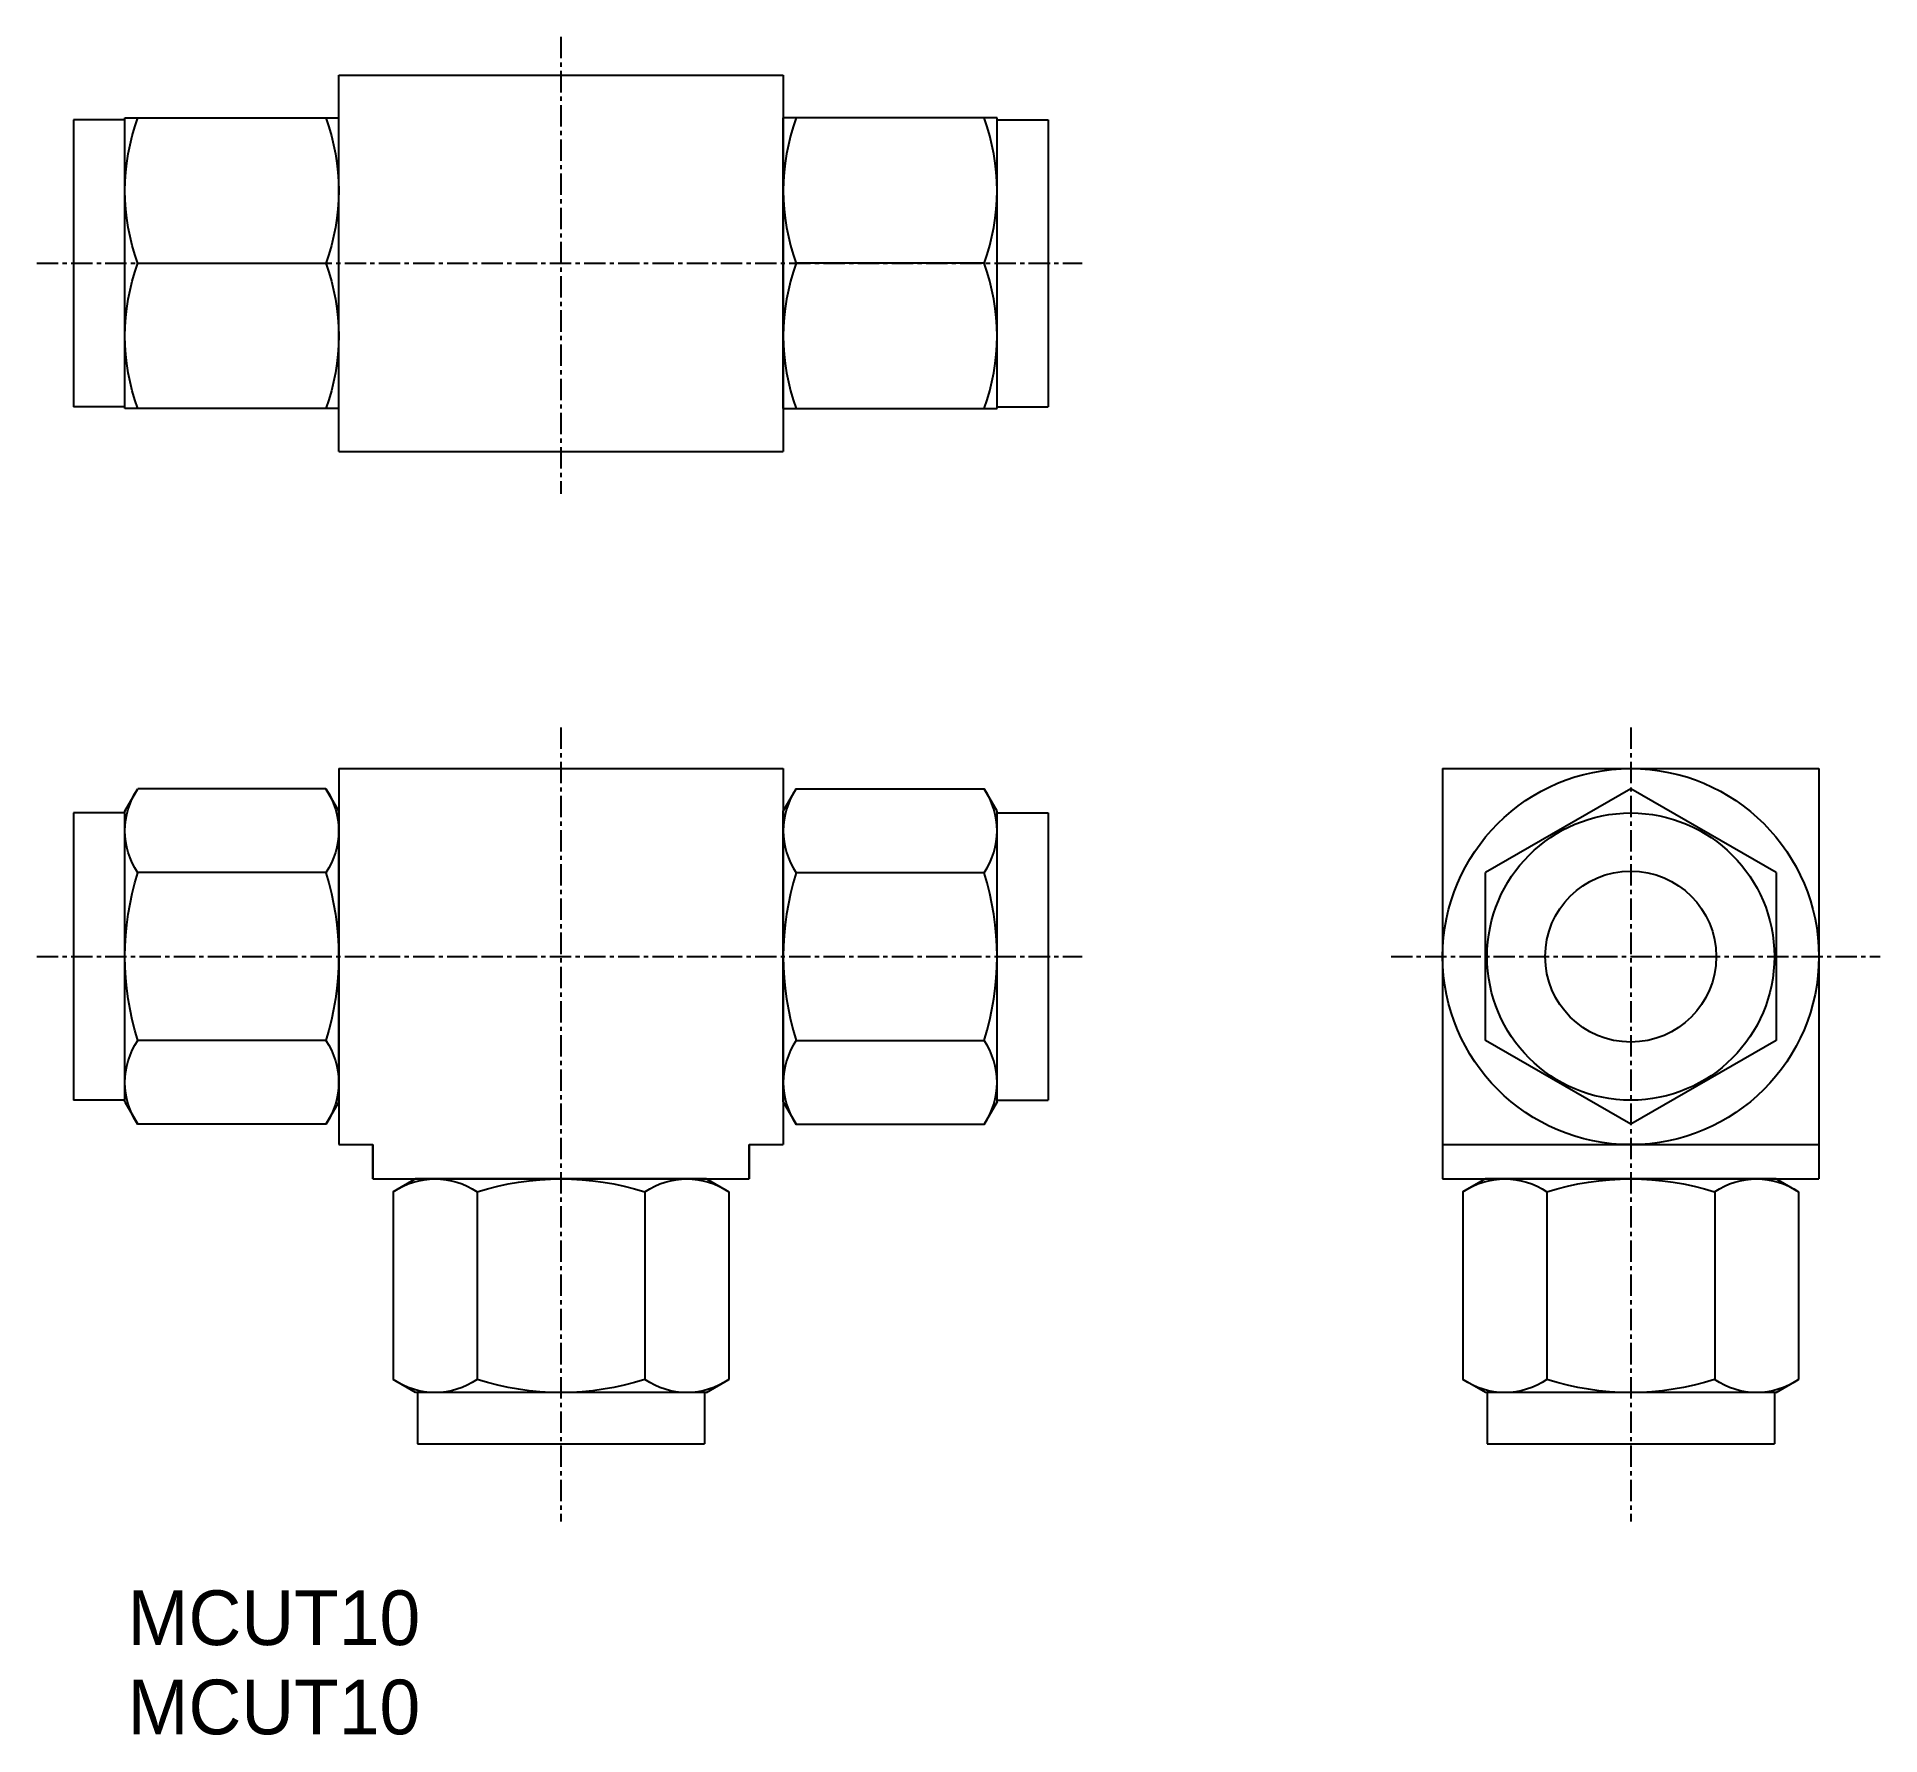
# Model space of a CAD drawing. Extents: x -221 to -114, y 45 to 144.
import ezdxf

# ---------------------------------------------------------------- set-up
doc = ezdxf.new("R2010")
doc.units = 0
doc.linetypes.add('CENTER', pattern=[2, 1.25, -0.25, 0.25, -0.25])
doc.layers.get('0').update_dxf_attribs({"linetype": 'CONTINUOUS'})
doc.layers.add('CENTER', color=1, linetype='CENTER')

# ---------------------------------------------------------------- blocks, each defined once
blk = doc.blocks.new('A$C39191902')
for p, q in [((0, 8.5), (0.76, 9.81)), ((12.5, 8.5), (11.74, 9.81)), ((12.5, -4.91), (12.5, -4.91)), ((0, -8.5), (0.76, -9.81)), ((12.5, -8.5), (11.74, -9.81))]:
    blk.add_line(p, q)
at = {"color": 7, "linetype": 'CONTINUOUS'}
for p, q in [((0.76, 9.81), (11.74, 9.81)), ((0, -8.5), (0, 8.5)), ((12.5, -8.5), (12.5, 8.5)), ((0.76, 4.91), (11.74, 4.91)), ((0.76, -4.91), (11.74, -4.91)), ((0.76, -9.81), (11.74, -9.81))]:
    blk.add_line(p, q, dxfattribs=at)
for centre, radius, start, end in [((4.34, 7.36), 4.34, 145.589, 214.4111), ((8.16, 7.36), 4.34, 325.5889, 34.411), ((16.24, 0), 16.24, 162.412, 197.588), ((-3.74, 0), 16.24, 342.412, 17.588), ((4.34, -7.36), 4.34, 145.5889, 214.411), ((8.16, -7.36), 4.34, 325.589, 34.4111)]:
    blk.add_arc(centre, radius, start, end)
blk = doc.blocks.new('A$C05380E75')
for p, q in [((12.5, 8.5), (0, 8.5)), ((0, -8.5), (0, 8.5)), ((12.5, -8.5), (12.5, 8.5)), ((11.74, 0), (0.76, 0)), ((0, -8.5), (12.5, -8.5))]:
    blk.add_line(p, q)
for centre, start, end in [((12.28, 4.25), 159.7438, 200.2562), ((0.22, 4.25), 339.7438, 20.2562), ((12.28, -4.25), 159.7438, 200.2562), ((0.22, -4.25), 339.7438, 20.2562)]:
    blk.add_arc(centre, 12.28, start, end)

msp = doc.modelspace()

# ---------------------------------------------------------------- linework, layer by layer
at = {"color": 7, "linetype": 'CONTINUOUS'}
for p, q in [((-203.72, 141.59), (-177.72, 141.59)), ((-203.72, 119.59), (-203.72, 141.59)), ((-177.72, 141.59), (-177.72, 119.59)), ((-219.22, 138.99), (-219.22, 122.19)), ((-216.22, 138.99), (-219.22, 138.99)), ((-165.22, 138.99), (-162.22, 138.99)), ((-162.22, 138.99), (-162.22, 122.19)), ((-216.22, 122.19), (-219.22, 122.19)), ((-165.22, 122.19), (-162.22, 122.19)), ((-203.72, 119.59), (-177.72, 119.59)), ((-203.72, 101.04), (-177.72, 101.04)), ((-203.72, 101.04), (-203.72, 79.04)), ((-177.72, 101.04), (-177.72, 79.04)), ((-139.16, 101.04), (-139.16, 79.04)), ((-139.16, 101.04), (-117.16, 101.04)), ((-117.16, 101.04), (-117.16, 79.04)), ((-128.16, 99.86), (-136.66, 94.95)), ((-119.66, 94.95), (-128.16, 99.86)), ((-219.22, 98.44), (-219.22, 81.64)), ((-216.22, 98.44), (-219.22, 98.44)), ((-165.22, 98.44), (-162.22, 98.44)), ((-162.22, 98.44), (-162.22, 81.64)), ((-136.66, 85.14), (-136.66, 94.95)), ((-119.66, 94.95), (-119.66, 85.14)), ((-128.16, 80.23), (-136.66, 85.14)), ((-119.66, 85.14), (-128.16, 80.23)), ((-216.22, 81.64), (-219.22, 81.64)), ((-165.22, 81.64), (-162.22, 81.64)), ((-203.72, 79.04), (-201.72, 79.04)), ((-201.72, 79.04), (-201.72, 77.04)), ((-201.72, 77.04), (-201.72, 79.04)), ((-179.72, 79.04), (-177.72, 79.04)), ((-179.72, 79.04), (-179.72, 77.04)), ((-179.72, 77.04), (-179.72, 79.04)), ((-139.16, 79.04), (-117.16, 79.04)), ((-139.16, 79.04), (-139.16, 77.04)), ((-117.16, 79.04), (-117.16, 77.04)), ((-201.72, 77.04), (-179.72, 77.04)), ((-139.16, 77.04), (-117.16, 77.04)), ((-199.12, 64.54), (-199.12, 61.54)), ((-182.32, 64.54), (-182.32, 61.54)), ((-136.56, 64.54), (-136.56, 61.54)), ((-119.76, 64.54), (-119.76, 61.54)), ((-199.12, 61.54), (-182.32, 61.54)), ((-136.56, 61.54), (-119.76, 61.54))]:
    msp.add_line(p, q, dxfattribs=at)
for radius in [11, 8.4, 5]:
    msp.add_circle((-128.16, 90.04), radius, dxfattribs=at)
at = {"layer": 'CENTER', "color": 1, "linetype": 'CENTER'}
for p, q in [((-190.72, 143.84), (-190.72, 117.1)), ((-221.37, 130.59), (-160.24, 130.59)), ((-190.72, 103.44), (-190.72, 57)), ((-128.16, 103.44), (-128.16, 57)), ((-221.37, 90.04), (-160.24, 90.04)), ((-142.18, 90.04), (-113.58, 90.04))]:
    msp.add_line(p, q, dxfattribs=at)

# ---------------------------------------------------------------- block references
at = {"color": 7, "linetype": 'CONTINUOUS', "xscale": -1}
for name, p in [('A$C05380E75', (-203.72, 130.59)), ('A$C39191902', (-203.72, 90.04))]:
    msp.add_blockref(name, p, dxfattribs=at)
at = {"color": 7, "linetype": 'CONTINUOUS'}
for name, p in [('A$C05380E75', (-177.72, 130.59)), ('A$C39191902', (-177.72, 90.04))]:
    msp.add_blockref(name, p, dxfattribs=at)
at = {"color": 7, "linetype": 'CONTINUOUS', "xscale": -1, "rotation": 90}
for p in [(-190.72, 77.04), (-128.16, 77.04)]:
    msp.add_blockref('A$C39191902', p, dxfattribs=at)

# ---------------------------------------------------------------- texts
at = {"color": 7, "linetype": 'CONTINUOUS'}
for p in [(-216.07, 49.77), (-216.07, 44.55)]:
    msp.add_text('MCUT10', height=3.2, dxfattribs=at).set_placement(p)

doc.saveas('drawing.dxf')
